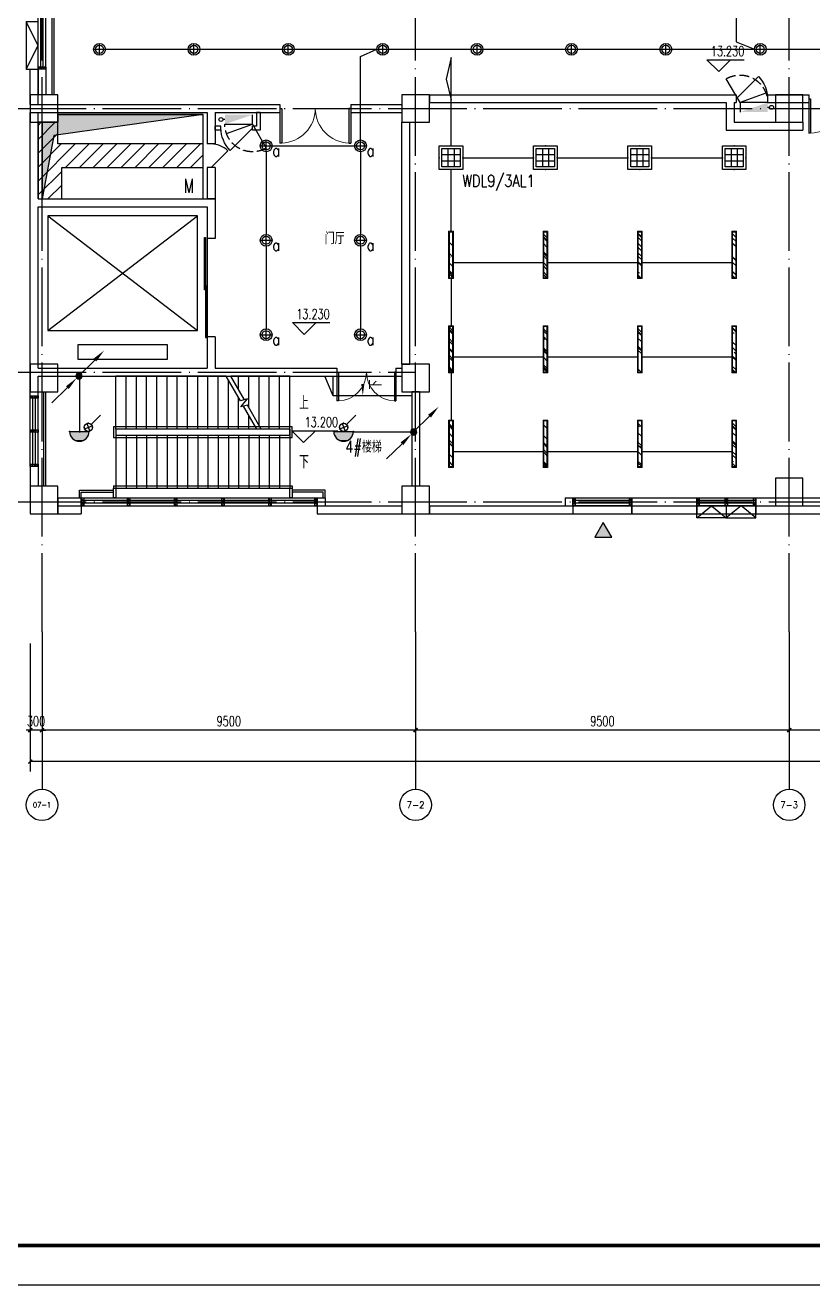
# Model space of a CAD drawing. Extents: x -621157 to 1764546, y -106808 to 741893.
# Drawn here: x 199572 to 219600, y 180101 to 212118 of the extents above; entities that cross this region are included whole.
import ezdxf
from ezdxf.enums import TextEntityAlignment as Align

# ---------------------------------------------------------------- set-up
doc = ezdxf.new("R2010")
doc.units = 0
doc.header["$LTSCALE"] = 1000
doc.header["$MEASUREMENT"] = 0
doc.linetypes.add('XREF-A-101-平面图_t3$0$DASH', pattern=[0.35, 0.25, -0.1])
doc.linetypes.add('XREF-A-101-平面图_t3$0$DOTE', pattern=[2.42, 2, -0.2, 0.02, -0.2])
for name, color, linetype in [('0-底图', 7, 'Continuous'), ('A-吊顶图及精装修区域', 7, 'Continuous'), ('AXIS_TEXT', 7, 'Continuous'), ('EQUIP-照明', 3, 'Continuous'), ('I-LIGHT', 3, 'Continuous'), ('SIG_TEXT', 2, 'Continuous'), ('T-EQUP-JT', 7, 'Continuous'), ('TEL_TEXT', 7, 'Continuous'), ('WIRE-照明', 4, 'Continuous'), ('XREF-A-101-平面图_t3$0$A-COLUMN', 8, 'Continuous'), ('XREF-A-101-平面图_t3$0$A-CURTWALL', 8, 'Continuous'), ('XREF-A-101-平面图_t3$0$A-DIM_ELEV', 8, 'Continuous'), ('XREF-A-101-平面图_t3$0$A-DOTE', 8, 'Continuous'), ('XREF-A-101-平面图_t3$0$A-GROUND', 8, 'Continuous'), ('XREF-A-101-平面图_t3$0$A-LEAD-AROW', 8, 'Continuous'), ('XREF-A-101-平面图_t3$0$A-PUB_HATCH', 8, 'Continuous'), ('XREF-A-101-平面图_t3$0$A-RAIL', 8, 'Continuous'), ('XREF-A-101-平面图_t3$0$A-ROOM-CH', 8, 'Continuous'), ('XREF-A-101-平面图_t3$0$A-SEE', 8, 'Continuous'), ('XREF-A-101-平面图_t3$0$A-STAIR', 8, 'Continuous'), ('XREF-A-101-平面图_t3$0$A-WALL', 8, 'Continuous'), ('XREF-A-101-平面图_t3$0$A-WALL-FILL', 8, 'Continuous'), ('XREF-A-101-平面图_t3$0$A-WINDOW', 8, 'Continuous'), ('XREF-A-101-平面图_t3$0$A-开启符号', 8, 'Continuous'), ('XREF-A-101-平面图_t3$0$AXIS', 8, 'Continuous'), ('XREF-A-101-平面图_t3$0$DIM_SYMB', 8, 'Continuous'), ('XREF-A-101-平面图_t3$0$HANDRAIL', 8, 'Continuous'), ('XREF-A-101-平面图_t3$0$I-WALL-GYPSUM', 8, 'Continuous'), ('XREF-A-101-平面图_t3$0$M-HOLE', 8, 'Continuous'), ('XREF-A-101-平面图_t3$0$P-EQUIPMENT', 8, 'Continuous'), ('XREF-A-101-平面图_t3$0$PUB_HATCH', 8, 'Continuous'), ('XREF-A-101-平面图_t3$0$PUB_TEXT', 8, 'Continuous'), ('XREF-A-101-平面图_t3$0$STAIR', 8, 'Continuous'), ('XREF-A-101-平面图_t3$0$水-尺寸', 8, 'Continuous')]:
    doc.layers.add(name, color=color, linetype=linetype)
doc.layers.add('灯具图例与顶面填充$0$I-C-light', color=3, linetype='Continuous', lineweight=13)
doc.styles.add('_TEL_DIM', font='SIMPLEX', dxfattribs={"width": 0.8, "height": 3.5, "bigfont": 'HZTXT'})
doc.styles.add('COMPLEX', font='COMPLEX')
doc.styles.add('DIM_FONT', font='ROMANS', dxfattribs={"width": 0.8, "bigfont": 'HZDXC'})
doc.styles.get("Standard").update_dxf_attribs({"font": 'romans.shx', "bigfont": 'HZDXC.SHX'})
doc.styles.add('XREF-A-101-平面图_t3$0$-HZDXCROMANS', font='ROMANS.shx', dxfattribs={"bigfont": 'HZDXC.shx'})
doc.styles.add('XREF-A-101-平面图_t3$0$_TCH_DIM', font='SIMPLEX', dxfattribs={"bigfont": 'GBCBIG'})
doc.styles.add('XREF-A-101-平面图_t3$0$A-AXIS-LABEL', font='COMPLEX', dxfattribs={"bigfont": 'GBCBIG'})
doc.styles.add('XREF-A-101-平面图_t3$0$A-DIM_T3', font='SIMPLEX', dxfattribs={"width": 0.705882, "bigfont": 'GBCBIG'})
doc.styles.add('XREF-A-101-平面图_t3$0$A-STANDARD', font='SIMPLEX', dxfattribs={"bigfont": 'GBCBIG'})
doc.styles.add('XREF-A-101-平面图_t3$0$hzdxcROMANS', font='ROMANS', dxfattribs={"width": 0.8, "bigfont": 'HZDXC'})
doc.styles.add('XZC', font='SIMPLEX.SHX', dxfattribs={"width": 0.7, "bigfont": 'hztxt.shx'})
doc.linetypes.add('LED_LINE', pattern='A,12.7,-5.08,["LED",XZC,S=2.54,R=0,X=-2.54,Y=-1.27],-6.35', length=24.13)
doc.dimstyles.get("Standard").update_dxf_attribs({"dimscale": 100, "dimtxt": 3.5, "dimasz": 1, "dimexe": 2.5, "dimexo": 3, "dimgap": 1.5, "dimtad": 1, "dimdec": 0, "dimzin": 0, "dimdsep": 46, "dimtxsty": 'Standard', "dimblk": 'ARCHTICK', "dimcen": 0.09, "dimadec": 0, "dimazin": 0, "dimtfac": 1, "dimtdec": 0, "dimtix": 1, "dimtmove": 2, "dimatfit": 3, "dimfxl": 0, "dimtolj": 1, "dimtzin": 0, "dimarcsym": 0})
doc.dimstyles.new('XREF-A-101-平面图_t3$0$A-DIM-100', dxfattribs={"dimscale": 100, "dimtxt": 2.55, "dimasz": 1, "dimexe": 2.5, "dimexo": 3, "dimgap": 1, "dimtad": 1, "dimdec": 0, "dimzin": 0, "dimdsep": 46, "dimtxsty": 'XREF-A-101-平面图_t3$0$A-DIM_T3', "dimblk": 'XREF-A-101-平面图_t3$0$_ArchTick', "dimcen": 0.09, "dimclrt": 7, "dimazin": 2, "dimtfac": 1, "dimtdec": 0, "dimtix": 1, "dimtmove": 2, "dimatfit": 3, "dimfxl": 0, "dimtolj": 1, "dimtzin": 0, "dimarcsym": 0})

# ---------------------------------------------------------------- blocks, each defined once
blk = doc.blocks.new('XREF-A-101-平面图_t3$0$G$C869EB286')
at = {"layer": 'XREF-A-101-平面图_t3$0$A-WINDOW'}
h = blk.add_hatch(dxfattribs=at)
h.set_pattern_fill('ANSI31', color=256, scale=25)
h.set_pattern_definition([(45, (-143.957, -89940), (-28.0633, 28.0633), [])])
h.paths.add_polyline_path([(0, 60), (200, 60), (200, 0), (0, 0)])
blk.add_lwpolyline([(0, 60), (200, 60), (200, 0), (0, 0)], close=True, dxfattribs=at)
blk = doc.blocks.new('XREF-A-101-平面图_t3$0$柱网3F')
at = {"layer": 'XREF-A-101-平面图_t3$0$A-COLUMN'}
for points in [[(-300, -30350), (400, -30350), (400, -29650), (-300, -29650)], [(9150, -30350), (9850, -30350), (9850, -29650), (9150, -29650)], [(18650, -30350), (19350, -30350), (19350, -29650), (18650, -29650)], [(-300, -36500), (-300, -37200), (400, -37200), (400, -36500)], [(9150, -36500), (9150, -37200), (9850, -37200), (9850, -36500)], [(-300, -39600), (-300, -40300), (400, -40300), (400, -39600)], [(9150, -39600), (9150, -40300), (9850, -40300), (9850, -39600)], [(18650, -39400), (18650, -40100), (19350, -40100), (19350, -39400)]]:
    blk.add_lwpolyline(points, close=True, dxfattribs=at)
blk = doc.blocks.new('XREF-A-101-平面图_t3$0$G$CAAB9FF39')
at = {"layer": 'XREF-A-101-平面图_t3$0$DIM_SYMB'}
for points in [[(6430, 1025, 0, 0, 0), (890, 1025, 0, 0, 0), (890, 2525, 0, 0, 0), (4700, 2525, 80, 0, 0), (5000, 2525, 0, 0, 0)], [(6430, 2525, 0, 0, 0), (5560, 2525, 80, 0, 0), (5260, 2525, 0, 0, 0)]]:
    blk.add_lwpolyline(points, format="xyseb", dxfattribs=at)
at = {"layer": 'XREF-A-101-平面图_t3$0$HANDRAIL'}
for p, q in [((1820, 410), (6360, 410)), ((1820, 410), (1820, 350)), ((1820, 350), (6360, 350)), ((6360, 410), (6360, 350))]:
    blk.add_line(p, q, dxfattribs=at)
for points in [[(1820, 350), (1880, 350), (1880, 100), (1820, 100)], [(6300, 350), (6360, 350), (6360, 100), (6300, 100)]]:
    blk.add_lwpolyline(points, close=True, dxfattribs=at)
at = {"layer": 'XREF-A-101-平面图_t3$0$STAIR'}
for p, q in [((4683, 3200), (1880, 3200)), ((1880, 1850), (1880, 3200)), ((2140, 1850), (2140, 3200)), ((2400, 1850), (2400, 3200)), ((2660, 1850), (2660, 3200)), ((2920, 1850), (2920, 3200)), ((3180, 1850), (3180, 3200)), ((3440, 1850), (3440, 3200)), ((3700, 1850), (3700, 3200)), ((3960, 1850), (3960, 3200)), ((4220, 1850), (4220, 3200)), ((4480, 1850), (4480, 3200)), ((5045, 2572), (4683, 3200)), ((4740, 1850), (4740, 3100)), ((6300, 3200), (4798, 3200)), ((5145, 2599), (4798, 3200)), ((5000, 2850), (5000, 3200)), ((5260, 2400), (5260, 3200)), ((5520, 1950), (5520, 3200)), ((5780, 1850), (5780, 3200)), ((6040, 1850), (6040, 3200)), ((6300, 1850), (6300, 3200)), ((5000, 1850), (5000, 2650)), ((5225, 2620), (5045, 2572)), ((5053, 2414), (5225, 2620)), ((5225, 2461), (5053, 2414)), ((5462, 1850), (5125, 2434)), ((5577, 1850), (5225, 2461)), ((5260, 1850), (5260, 2200)), ((6360, 1910), (1820, 1910)), ((1820, 1910), (1820, 1640)), ((1820, 1640), (6360, 1640)), ((5462, 1850), (1880, 1850)), ((6300, 1850), (1880, 1850)), ((1880, 1850), (1880, 1700)), ((1880, 1700), (6300, 1700)), ((1880, 1700), (1880, 350)), ((1880, 1700), (6300, 1700)), ((2140, 1700), (2140, 350)), ((2400, 1700), (2400, 350)), ((2660, 1700), (2660, 350)), ((2920, 1700), (2920, 350)), ((3180, 1700), (3180, 350)), ((3440, 1700), (3440, 350)), ((3700, 1700), (3700, 350)), ((3960, 1700), (3960, 350)), ((4220, 1700), (4220, 350)), ((4480, 1700), (4480, 350)), ((4740, 1700), (4740, 350)), ((5000, 1700), (5000, 350)), ((5260, 1700), (5260, 350)), ((5520, 1700), (5520, 350)), ((6300, 1850), (5577, 1850)), ((5780, 1700), (5780, 350)), ((6040, 1700), (6040, 350)), ((6300, 1850), (6300, 1700)), ((6300, 1700), (6300, 1850)), ((6300, 1700), (6300, 350)), ((6360, 1640), (6360, 1910)), ((1880, 350), (6300, 350))]:
    blk.add_line(p, q, dxfattribs=at)
at = {"layer": 'XREF-A-101-平面图_t3$0$PUB_TEXT', "style": 'XREF-A-101-平面图_t3$0$_TCH_DIM'}
for s, p in [('上', (6535, 2350)), ('下', (6535, 850))]:
    blk.add_text(s, height=338, dxfattribs=at).set_placement(p)
blk = doc.blocks.new('XREF-A-101-平面图_t3$0$ROOM')
at = {"layer": 'XREF-A-101-平面图_t3$0$A-ROOM-CH', "style": 'XREF-A-101-平面图_t3$0$-HZDXCROMANS', "width": 0.6}
for tag, p in [('中文房间名称', (0, -1000)), ('英文房间名称', (0, -1500))]:
    blk.add_attdef(tag, text='', height=300, dxfattribs=at).set_placement(p, align=Align.CENTER)
blk = doc.blocks.new('_ArchTick')
at = {"color": 0, "linetype": 'ByBlock', "const_width": 0.4}
blk.add_lwpolyline([(-0.5, -0.5), (0.5, 0.5)], dxfattribs=at)
blk = doc.blocks.new('*D25423')
at = {"layer": 'Defpoints', "color": 0}
blk.add_point((0, 0), dxfattribs=at)
blk.add_point((0, 0), dxfattribs=at)
blk.add_point((0, 0), dxfattribs=at)
blk.add_point((0, 0), dxfattribs=at)
at = {"layer": 'XREF-A-101-平面图_t3$0$水-尺寸', "color": 0, "linetype": 'ByBlock', "lineweight": -2}
blk.add_line((0, 300), (0, 250), dxfattribs=at)
blk.add_line((0, 300), (0, 250), dxfattribs=at)
blk.add_arc((0, 0), 0, 180, 180, dxfattribs=at)
at = {"layer": 'XREF-A-101-平面图_t3$0$水-尺寸', "color": 0, "linetype": 'ByBlock', "lineweight": -2, "xscale": 100, "yscale": 100, "zscale": 100}
for rotation in [90, 90.00000000000001]:
    blk.add_blockref('_ArchTick', (0, 0), dxfattribs=dict(at, rotation=rotation))
at = {"layer": 'XREF-A-101-平面图_t3$0$水-尺寸', "color": 0, "insert": (0, 0), "char_height": 350, "attachment_point": 5}
blk.add_mtext('\\A1;0%%d', dxfattribs=at)
blk = doc.blocks.new('XREF-A-101-平面图_t3$0$_ArchTick')
at = {"color": 0, "linetype": 'ByBlock', "const_width": 0.4}
blk.add_lwpolyline([(-0.5, -0.5), (0.5, 0.5)], dxfattribs=at)
blk = doc.blocks.new('*D25490')
at = {"layer": 'Defpoints', "color": 0}
for p in [(19000, -3300), (28500, -3300), (19000, -5800)]:
    blk.add_point(p, dxfattribs=at)
at = {"layer": 'XREF-A-101-平面图_t3$0$AXIS', "color": 0, "lineweight": -2}
for p, q in [((19000, -3600), (19000, -6050)), ((28500, -3600), (28500, -6050)), ((28500, -5800), (19000, -5800))]:
    blk.add_line(p, q, dxfattribs=at)
at = {"layer": 'XREF-A-101-平面图_t3$0$AXIS', "color": 0, "linetype": 'ByBlock', "lineweight": -2, "xscale": 100, "yscale": 100, "zscale": 100, "rotation": 180}
blk.add_blockref('XREF-A-101-平面图_t3$0$_ArchTick', (19000, -5800), dxfattribs=at)
at = {"layer": 'XREF-A-101-平面图_t3$0$AXIS', "color": 0, "linetype": 'ByBlock', "lineweight": -2, "xscale": 100, "yscale": 100, "zscale": 100}
blk.add_blockref('XREF-A-101-平面图_t3$0$_ArchTick', (28500, -5800), dxfattribs=at)
at = {"layer": 'XREF-A-101-平面图_t3$0$AXIS', "color": 7, "insert": (23750, -5573), "char_height": 255, "attachment_point": 5, "style": 'XREF-A-101-平面图_t3$0$A-DIM_T3'}
blk.add_mtext('\\A1;9500', dxfattribs=at)
blk = doc.blocks.new('*D25491')
at = {"layer": 'Defpoints', "color": 0}
for p in [(9500, -3300), (19000, -3300), (9500, -5800)]:
    blk.add_point(p, dxfattribs=at)
at = {"layer": 'XREF-A-101-平面图_t3$0$AXIS', "color": 0, "lineweight": -2}
for p, q in [((9500, -3600), (9500, -6050)), ((19000, -3600), (19000, -6050)), ((19000, -5800), (9500, -5800))]:
    blk.add_line(p, q, dxfattribs=at)
at = {"layer": 'XREF-A-101-平面图_t3$0$AXIS', "color": 0, "linetype": 'ByBlock', "lineweight": -2, "xscale": 100, "yscale": 100, "zscale": 100, "rotation": 180}
blk.add_blockref('XREF-A-101-平面图_t3$0$_ArchTick', (9500, -5800), dxfattribs=at)
at = {"layer": 'XREF-A-101-平面图_t3$0$AXIS', "color": 0, "linetype": 'ByBlock', "lineweight": -2, "xscale": 100, "yscale": 100, "zscale": 100}
blk.add_blockref('XREF-A-101-平面图_t3$0$_ArchTick', (19000, -5800), dxfattribs=at)
at = {"layer": 'XREF-A-101-平面图_t3$0$AXIS', "color": 7, "insert": (14250, -5573), "char_height": 255, "attachment_point": 5, "style": 'XREF-A-101-平面图_t3$0$A-DIM_T3'}
blk.add_mtext('\\A1;9500', dxfattribs=at)
blk = doc.blocks.new('*D25492')
at = {"layer": 'Defpoints', "color": 0}
for p in [(0, -3300), (9500, -3300), (0, -5800)]:
    blk.add_point(p, dxfattribs=at)
at = {"layer": 'XREF-A-101-平面图_t3$0$AXIS', "color": 0, "lineweight": -2}
for p, q in [((0, -3600), (0, -6050)), ((9500, -3600), (9500, -6050)), ((9500, -5800), (0, -5800))]:
    blk.add_line(p, q, dxfattribs=at)
at = {"layer": 'XREF-A-101-平面图_t3$0$AXIS', "color": 0, "linetype": 'ByBlock', "lineweight": -2, "xscale": 100, "yscale": 100, "zscale": 100, "rotation": 180}
blk.add_blockref('XREF-A-101-平面图_t3$0$_ArchTick', (0, -5800), dxfattribs=at)
at = {"layer": 'XREF-A-101-平面图_t3$0$AXIS', "color": 0, "linetype": 'ByBlock', "lineweight": -2, "xscale": 100, "yscale": 100, "zscale": 100}
blk.add_blockref('XREF-A-101-平面图_t3$0$_ArchTick', (9500, -5800), dxfattribs=at)
at = {"layer": 'XREF-A-101-平面图_t3$0$AXIS', "color": 7, "insert": (4750, -5573), "char_height": 255, "attachment_point": 5, "style": 'XREF-A-101-平面图_t3$0$A-DIM_T3'}
blk.add_mtext('\\A1;9500', dxfattribs=at)
blk = doc.blocks.new('*D25493')
at = {"layer": 'Defpoints', "color": 0}
for p in [(-300, -3300), (0, -3300), (-300, -5800)]:
    blk.add_point(p, dxfattribs=at)
at = {"layer": 'XREF-A-101-平面图_t3$0$AXIS', "color": 0, "lineweight": -2}
for p, q in [((-300, -3600), (-300, -6050)), ((0, -3600), (0, -6050)), ((-300, -5800), (-400, -5800)), ((0, -5800), (-300, -5800)), ((0, -5800), (100, -5800))]:
    blk.add_line(p, q, dxfattribs=at)
at = {"layer": 'XREF-A-101-平面图_t3$0$AXIS', "color": 0, "linetype": 'ByBlock', "lineweight": -2, "xscale": 100, "yscale": 100, "zscale": 100}
blk.add_blockref('XREF-A-101-平面图_t3$0$_ArchTick', (-300, -5800), dxfattribs=at)
at = {"layer": 'XREF-A-101-平面图_t3$0$AXIS', "color": 0, "linetype": 'ByBlock', "lineweight": -2, "xscale": 100, "yscale": 100, "zscale": 100, "rotation": 180}
blk.add_blockref('XREF-A-101-平面图_t3$0$_ArchTick', (0, -5800), dxfattribs=at)
at = {"layer": 'XREF-A-101-平面图_t3$0$AXIS', "color": 7, "insert": (-150, -5573), "char_height": 255, "attachment_point": 5, "style": 'XREF-A-101-平面图_t3$0$A-DIM_T3'}
blk.add_mtext('\\A1;300', dxfattribs=at)
blk = doc.blocks.new('_AXISO')
blk.add_circle((0, 0), 0.5)
at = {"layer": 'AXIS_TEXT', "style": 'COMPLEX'}
blk.add_attdef('A', text='', height=0.56, dxfattribs=at).set_placement((-0.25, -0.28), (0.25, -0.28), align=Align.FIT)
blk = doc.blocks.new('*D25504')
at = {"layer": 'Defpoints', "color": 0}
for p in [(-300, -3300), (66800, -3300), (-300, -6600)]:
    blk.add_point(p, dxfattribs=at)
at = {"layer": 'XREF-A-101-平面图_t3$0$AXIS', "color": 0, "lineweight": -2}
for p, q in [((-300, -3600), (-300, -6850)), ((66800, -3600), (66800, -6850)), ((66800, -6600), (-300, -6600))]:
    blk.add_line(p, q, dxfattribs=at)
at = {"layer": 'XREF-A-101-平面图_t3$0$AXIS', "color": 0, "linetype": 'ByBlock', "lineweight": -2, "xscale": 100, "yscale": 100, "zscale": 100, "rotation": 180}
blk.add_blockref('XREF-A-101-平面图_t3$0$_ArchTick', (-300, -6600), dxfattribs=at)
at = {"layer": 'XREF-A-101-平面图_t3$0$AXIS', "color": 0, "linetype": 'ByBlock', "lineweight": -2, "xscale": 100, "yscale": 100, "zscale": 100}
blk.add_blockref('XREF-A-101-平面图_t3$0$_ArchTick', (66800, -6600), dxfattribs=at)
at = {"layer": 'XREF-A-101-平面图_t3$0$AXIS', "color": 7, "insert": (33250, -6373), "char_height": 255, "attachment_point": 5, "style": 'XREF-A-101-平面图_t3$0$A-DIM_T3'}
blk.add_mtext('\\A1;67100', dxfattribs=at)
blk = doc.blocks.new('XREF-A-101-平面图_t3$0$bz1')
at = {"layer": 'XREF-A-101-平面图_t3$0$PUB_HATCH'}
h = blk.add_hatch(color=1, dxfattribs=at)
h.dxf.hatch_style = 1
h.paths.add_polyline_path([(4866032, -641203), (4865818, -641573), (4866245, -641573)])
at = {"layer": 'XREF-A-101-平面图_t3$0$PUB_TEXT', "color": 1}
blk.add_lwpolyline([(4866032, -641203), (4865818, -641573), (4866245, -641573)], close=True, dxfattribs=at)
blk = doc.blocks.new('XREF-A-101-平面图_t3$0$G$C34B60025')
blk.add_blockref('XREF-A-101-平面图_t3$0$bz1', (-4851859, 700778))
blk = doc.blocks.new('XREF-A-101-平面图_t3$0$DOOR2DLIB$SYSLIB$00000108')
at = {"color": 0}
for p, q in [((-0.5, 0), (-0.5, 0.4875)), ((-0.475, 0.4875), (-0.5, 0.4875)), ((-0.475, 0), (-0.475, 0.4875)), ((0.475, 0), (0.475, 0.4875)), ((0.475, 0.4875), (0.5, 0.4875)), ((0.5, 0), (0.5, 0.4875)), ((-0.5, 0), (-0.475, 0)), ((0.5, 0), (0.475, 0))]:
    blk.add_line(p, q, dxfattribs=at)
at = {"color": 0, "lineweight": 13}
for centre, start, end in [((-0.4875, 0), 0, 88.53072), ((0.4875, 0), 91.46928, 180)]:
    blk.add_arc(centre, 0.4875, start, end, dxfattribs=at)
blk = doc.blocks.new('XREF-A-101-平面图_t3$0$WINDOW2DLIB$SYSLIB$00000001')
at = {"color": 0}
for points in [[(-0.5, 0.5), (-0.5, -0.5)], [(-0.5, 0.5), (0.5, 0.5)], [(0.5, -0.5), (0.5, 0.5)], [(0.5, 0.1667), (-0.5, 0.1667)], [(0.5, -0.1667), (-0.5, -0.1667)], [(-0.5, -0.5), (0.5, -0.5)]]:
    blk.add_lwpolyline(points, dxfattribs=at)
blk = doc.blocks.new('*U25216')
at = {"color": 0}
blk.add_line((-1250, 100), (1250, 100), dxfattribs=at)
for points in [[(59, 170), (-1270, 170), (-1270, 140), (59, 140)], [(1270, 110), (-32, 110), (-32, 140), (1270, 140)]]:
    blk.add_lwpolyline(points, close=True, dxfattribs=at)
blk = doc.blocks.new('*U25215')
at = {"color": 0, "xscale": 0.0004, "yscale": 0.0004, "zscale": 0.0004}
blk.add_blockref('*U25216', (0, 0), dxfattribs=at)
blk = doc.blocks.new('XREF-A-101-平面图_t3$0$DOOR2DLIB$SYSLIB$00000101')
at = {"color": 0}
blk.add_line((0.5, 0), (-0.207, 0.707), dxfattribs=at)
blk.add_arc((0.5, 0), 1, 135, 180, dxfattribs=at)
blk = doc.blocks.new('筒灯')
at = {"color": 8}
for p, q in [((150, 0), (-150, 0)), ((0, 150), (0, -150))]:
    blk.add_line(p, q, dxfattribs=at)
blk.add_circle((0, 0), 150)
blk.add_circle((0, 0), 102, dxfattribs=at)
blk = doc.blocks.new('A0-Verital')
blk.add_lwpolyline([(118900, 84100), (0, 84100), (0, 0), (118900, 0)], close=True)
at = {"const_width": 100}
blk.add_lwpolyline([(2500, 83100), (117900, 83100), (117900, 1000), (2500, 1000)], close=True, dxfattribs=at)
blk = doc.blocks.new('$equip$00001168')
blk.add_line((-0.5, 0), (0.5, 0))
blk.add_arc((0, 0), 0.5, 180, 0)
for p in [(-0.5, 0), (0, 0), (0.5, 0), (0, -0.5)]:
    blk.add_point(p)
for points in [[(0.433, -0.25), (-0.433, -0.25), (0.5, 0), (-0.5, 0)], [(0.25, -0.433), (-0.25, -0.433), (0.433, -0.25), (-0.433, -0.25)], [(0, -0.5), (0, -0.5), (0.25, -0.433), (-0.25, -0.433)]]:
    blk.add_solid(points)
at = {"flags": 9}
blk.add_attdef('A', (0, 0), '', height=0.00002, dxfattribs=at)
blk = doc.blocks.new('$equip$00001216')
for p, q in [((0.147, 0.356), (0.625, 0.833)), ((-0.194, 0.132), (0.194, 0.285)), ((-0.076, 0.402), (0.076, 0.014))]:
    blk.add_line(p, q)
blk.add_circle((0, 0.208), 0.208)
for p in [(-0.208, 0.208), (0, 0.417), (0, 0), (0.208, 0.208)]:
    blk.add_point(p)
at = {"flags": 9}
blk.add_attdef('A', (0, 0), '', height=0.00002, dxfattribs=at)
blk = doc.blocks.new('*X14702')
at = {"color": 0, "linetype": 'Continuous'}
for p, q in [((192.59, 446.72), (193.93, 448.06)), ((192.65, 447.21), (193.44, 448)), ((192.67, 446.38), (194.27, 447.98)), ((192.81, 446.1), (194.55, 447.84)), ((193.01, 445.87), (194.78, 447.64)), ((193.27, 445.7), (194.95, 447.39)), ((193.58, 445.59), (195.06, 447.07)), ((193.98, 445.57), (195.08, 446.67))]:
    blk.add_line(p, q, dxfattribs=at)
blk = doc.blocks.new('HC001445')
at = {"color": 4, "linetype": 'Continuous'}
for p, q in [((0.13, 0.06), (3.24, 3.23)), ((-5.47, -5.53), (-2.36, -2.36))]:
    blk.add_line(p, q, dxfattribs=at)
for points in [[(3.24, 3.23, 0.8, 0, 0), (5.19, 5.12, 0, 0, 0)], [(-2.36, -2.36, 0.8, 0, 0), (-0.41, -0.47, 0, 0, 0)]]:
    blk.add_lwpolyline(points, format="xyseb", dxfattribs=at)
blk.add_circle((0, 0), 0.625, dxfattribs=at)
at = {"color": 4, "linetype": 'Continuous', "xscale": 0.5, "yscale": 0.5, "zscale": 0.5}
blk.add_blockref('*X14702', (-96.92, -223.41), dxfattribs=at)
blk = doc.blocks.new('灯具图例与顶面填充$0$顶面图例$0$16-吊线灯-011')
at = {"color": 8}
blk.add_wipeout([(0, 35), (0, -25), (600, -25), (600, 35)], dxfattribs=at)
at = {"linetype": 'ByBlock'}
h = blk.add_hatch(dxfattribs=at)
h.set_pattern_fill('AR-RROOF', color=250, scale=5, angle=45)
h.set_pattern_definition([(45, (-809054.52, -461832.93), (107.763073, 287.368196), [1905, -254, 635, -127]), (45, (-808979.98, -461668.59), (-209.239968, 29.634845), [381, -41.91, 762, -95.25]), (45, (-809085.95, -461711.69), (406.805602, 527.141034), [1016, -177.8, 508, -127])])
h.paths.add_polyline_path([(10, 25), (590, 25), (590, -15), (10, -15)])
at = {"color": 0, "linetype": 'ByBlock'}
for points in [[(0, 35), (600, 35), (600, -25), (0, -25)], [(10, 25), (590, 25), (590, -15), (10, -15)]]:
    blk.add_lwpolyline(points, close=True, dxfattribs=at)
blk = doc.blocks.new('$equip$00001153')
for p, q in [((-0.5, 0.5), (0.5, 0.5)), ((-0.5, -0.5), (-0.5, 0.5)), ((-0.385, 0.385), (0.385, 0.385)), ((-0.385, -0.385), (-0.385, 0.385)), ((-0.385, 0.128), (0.385, 0.128)), ((-0.129, 0.385), (-0.129, -0.385)), ((0.128, 0.385), (0.128, -0.385)), ((0.385, 0.385), (0.385, -0.385)), ((0.5, 0.5), (0.5, -0.5)), ((0.5, -0.5), (-0.5, -0.5)), ((-0.385, -0.129), (0.385, -0.129)), ((0.385, -0.385), (-0.385, -0.385))]:
    blk.add_line(p, q)
for p in [(-0.5, 0), (0, 0.5), (0.5, 0), (0, -0.5)]:
    blk.add_point(p)
at = {"layer": 'TEL_TEXT', "style": '_TEL_DIM', "flags": 1}
blk.add_attdef('A', text='', height=0.00002, dxfattribs=at).set_placement((0, 0), align=Align.MIDDLE_CENTER)
blk = doc.blocks.new('G$C3E644883')
at = {"layer": 'EQUIP-照明', "xscale": 600.000000002794, "yscale": 600.0000000027358, "zscale": 600.0000000027285}
for p in [(-56100, -31250), (-53700, -31250), (-51300, -31250), (-48900, -31250)]:
    blk.add_blockref('$equip$00001153', p, dxfattribs=at)
at = {"layer": '灯具图例与顶面填充$0$I-C-light', "xscale": 2, "yscale": 2, "zscale": 2, "rotation": 90}
for p in [(-56090, -34322), (-53690, -34322), (-51290, -34322), (-48890, -34322), (-56090, -36722), (-53690, -36722), (-51290, -36722), (-48890, -36722), (-56090, -39122), (-53690, -39122), (-51290, -39122), (-48890, -39122)]:
    blk.add_blockref('灯具图例与顶面填充$0$顶面图例$0$16-吊线灯-011', p, dxfattribs=at)
blk = doc.blocks.new('XREF-A-101-平面图_t3$0$单出口消火栓新')
for p, q in [((-240, 700), (-846.2, 1050)), ((-479.4, 42.2), (-240, 700)), ((-240, 0), (-240, 700)), ((-240, 700), (0, 700))]:
    blk.add_line(p, q)
at = {"color": 0, "linetype": 'XREF-A-101-平面图_t3$0$DASH'}
blk.add_arc((-240, 700), 700, 150, 270, dxfattribs=at)
blk.add_solid([(-240, 0), (0, 0), (0, 700)])
at = {"layer": 'XREF-A-101-平面图_t3$0$水-尺寸', "linetype": 'ByBlock'}
dim = blk.add_angular_dim_3p(base=(0, 0), center=(0, 0), p1=(0, 0), p2=(0, 0), dimstyle='Standard', dxfattribs=at)
dim.commit()
dim.dimension.update_dxf_attribs({"geometry": '*D25423', "text_midpoint": (0, 0)})
blk = doc.blocks.new('*U25256')
at = {"layer": 'XREF-A-101-平面图_t3$0$P-EQUIPMENT', "color": 10}
blk.add_line((0, 120), (50, 120), dxfattribs=at)
at = {"layer": 'XREF-A-101-平面图_t3$0$P-EQUIPMENT'}
blk.add_circle((100, 120), 50, dxfattribs=at)
at = {"layer": 'XREF-A-101-平面图_t3$0$P-EQUIPMENT', "xscale": -1, "rotation": 90}
blk.add_blockref('XREF-A-101-平面图_t3$0$单出口消火栓新', (0, 0), dxfattribs=at)
blk = doc.blocks.new('XREF-A-101-平面图_t3$0$G$C156FCA62')
at = {"layer": 'XREF-A-101-平面图_t3$0$P-EQUIPMENT'}
blk.add_blockref('*U25256', (18450, 209910), dxfattribs=at)
at = {"layer": 'XREF-A-101-平面图_t3$0$P-EQUIPMENT', "rotation": 180}
blk.add_blockref('*U25256', (4650, 209840), dxfattribs=at)
blk = doc.blocks.new('XREF-A-101-平面图_t3$0$轴网(3)')
at = {"layer": 'XREF-A-101-平面图_t3$0$A-DOTE', "linetype": 'XREF-A-101-平面图_t3$0$DOTE'}
for p, q in [((0, -3300), (0, 43300)), ((9500, -3300), (9500, 43300)), ((19000, -3300), (19000, 43300)), ((-3300, 10000), (69800, 10000)), ((-3300, 3300), (9500, 3300)), ((-3300, 0), (69800, 0))]:
    blk.add_line(p, q, dxfattribs=at)
at = {"layer": 'XREF-A-101-平面图_t3$0$AXIS'}
for p, q in [((0, -3300), (0, -7300)), ((9500, -3300), (9500, -7300)), ((19000, -3300), (19000, -7300))]:
    blk.add_line(p, q, dxfattribs=at)
ref = blk.add_blockref('_AXISO', (0, -7700), dxfattribs=dict(at, xscale=800, yscale=800, zscale=800))
ref.add_attrib('A', '07-1', dxfattribs={"color": 7, "height": 136.14, "style": 'XREF-A-101-平面图_t3$0$A-AXIS-LABEL', "width": 0.946667}).set_placement((-230.1, -7768.1), (230.1, -7768.1), align=Align.FIT)
ref = blk.add_blockref('_AXISO', (9500, -7700), dxfattribs=dict(at, xscale=800, yscale=800, zscale=800))
ref.add_attrib('A', '7-2', dxfattribs={"color": 7, "height": 168.54, "style": 'XREF-A-101-平面图_t3$0$A-AXIS-LABEL', "width": 0.933333}).set_placement((9275.3, -7784.3), (9724.7, -7784.3), align=Align.FIT)
ref = blk.add_blockref('_AXISO', (19000, -7700), dxfattribs=dict(at, xscale=800, yscale=800, zscale=800))
ref.add_attrib('A', '7-3', dxfattribs={"color": 7, "height": 168.54, "style": 'XREF-A-101-平面图_t3$0$A-AXIS-LABEL', "width": 0.933333}).set_placement((18775.3, -7784.3), (19224.7, -7784.3), align=Align.FIT)
for p1, p2, distance, picture, middle in [((0, -3300), (-300, -3300), 2500, '*D25493', (-150, -5572.5)), ((66800, -3300), (-300, -3300), 3300, '*D25504', (33250, -6372.5)), ((9500, -3300), (0, -3300), 2500, '*D25492', (4750, -5572.5)), ((19000, -3300), (9500, -3300), 2500, '*D25491', (14250, -5572.5)), ((28500, -3300), (19000, -3300), 2500, '*D25490', (23750, -5572.5))]:
    dim = blk.add_aligned_dim(p1=p1, p2=p2, distance=distance, dimstyle='XREF-A-101-平面图_t3$0$A-DIM-100', dxfattribs=at)
    dim.commit()
    dim.dimension.update_dxf_attribs({"geometry": picture, "text_midpoint": middle})
blk = doc.blocks.new('*U25374')
at = {"layer": 'XREF-A-101-平面图_t3$0$P-EQUIPMENT', "color": 10}
blk.add_line((0, 120), (50, 120), dxfattribs=at)
at = {"layer": 'XREF-A-101-平面图_t3$0$P-EQUIPMENT'}
blk.add_circle((100, 120), 50, dxfattribs=at)
at = {"layer": 'XREF-A-101-平面图_t3$0$P-EQUIPMENT', "xscale": -1, "rotation": 90}
blk.add_blockref('XREF-A-101-平面图_t3$0$单出口消火栓新', (0, 0), dxfattribs=at)
blk = doc.blocks.new('XREF-A-101-平面图_t3$0$G$C646F86AA')
at = {"layer": 'XREF-A-101-平面图_t3$0$P-EQUIPMENT'}
blk.add_blockref('*U25374', (18450, 209910), dxfattribs=at)
at = {"layer": 'XREF-A-101-平面图_t3$0$P-EQUIPMENT', "rotation": 180}
blk.add_blockref('*U25374', (4650, 209840), dxfattribs=at)
blk = doc.blocks.new('XREF-A-101-平面图_t3')
at = {"layer": 'XREF-A-101-平面图_t3$0$A-PUB_HATCH'}
h = blk.add_hatch(color=256, dxfattribs=at)
h.dxf.hatch_style = 1
h.paths.add_polyline_path([(204100, 209850), (200303, 209314), (200000, 207700), (200000, 209650), (200400, 209650), (200400, 209850)])
at = {"layer": 'XREF-A-101-平面图_t3$0$A-SEE', "transparency": 33554559}
h = blk.add_hatch(dxfattribs=at)
h.set_pattern_fill('普通砖', color=256, scale=100)
h.set_pattern_definition([(45, (0, 100179.5), (-176.77677, 176.77677), [])])
h.paths.add_polyline_path([(199900, 209650), (199900, 207700), (200500, 207700), (200500, 208500), (204100, 208500), (204100, 209100), (200400, 209100), (200400, 209650)])
at = {"layer": 'XREF-A-101-平面图_t3$0$A-CURTWALL'}
for p, q in [((199900, 211000), (199900, 213400)), ((199967, 211000), (199967, 213400)), ((200033, 211000), (200033, 213400)), ((200100, 211000), (200100, 213400)), ((199700, 200900), (199700, 202700)), ((199767, 200900), (199767, 202700)), ((199833, 200900), (199833, 202700)), ((199900, 200900), (199900, 202700))]:
    blk.add_line(p, q, dxfattribs=at)
at = {"layer": 'XREF-A-101-平面图_t3$0$A-DIM_ELEV'}
for p, q in [((217209, 210939), (216909, 211239)), ((216909, 211239), (217855, 211239)), ((217209, 210939), (217509, 211239)), ((206669, 204258), (206369, 204558)), ((206369, 204558), (207315, 204558)), ((206669, 204258), (206969, 204558)), ((206652, 201511), (206352, 201811)), ((206352, 201811), (207526, 201811)), ((206652, 201511), (206952, 201811))]:
    blk.add_line(p, q, dxfattribs=at)
at = {"layer": 'XREF-A-101-平面图_t3$0$A-GROUND'}
for points in [[(207400, 202700), (207194, 203200)], [(209400, 202700), (207400, 202700), (207400, 203200)]]:
    blk.add_lwpolyline(points, dxfattribs=at)
at = {"layer": 'XREF-A-101-平面图_t3$0$A-LEAD-AROW'}
blk.add_lwpolyline([(208157, 203200, 0, 0, 0), (208157, 202700, 0, 80, 0), (208157, 203000, 0, 0, 0)], format="xyseb", dxfattribs=at)
at = {"layer": 'XREF-A-101-平面图_t3$0$A-RAIL'}
for points in [[(200100, 213450), (200300, 213450), (200300, 210350)], [(200100, 213400), (200250, 213400), (200250, 210350)], [(200050, 200400), (200050, 202800)], [(200100, 200400), (200100, 202800)], [(200950, 200100), (200950, 200300), (201820, 200300)], [(201000, 200100), (201000, 200250), (201820, 200250)], [(207200, 200100), (207200, 200300), (206360, 200300)], [(207150, 200100), (207150, 200250), (206360, 200250)]]:
    blk.add_lwpolyline(points, dxfattribs=at)
at = {"layer": 'XREF-A-101-平面图_t3$0$A-SEE', "transparency": 33554559}
blk.add_lwpolyline([(199900, 209650), (199900, 207700), (200500, 207700), (200500, 208500), (204100, 208500), (204100, 209100), (200400, 209100), (200400, 209650), (199900, 209650)], dxfattribs=at)
at = {"layer": 'XREF-A-101-平面图_t3$0$A-SEE'}
for points in [[(213500, 199700), (215000, 199700), (215000, 199900), (213500, 199900)], [(216650, 199700), (218150, 199700), (218150, 199900), (216650, 199900)]]:
    blk.add_lwpolyline(points, close=True, dxfattribs=at)
at = {"layer": 'XREF-A-101-平面图_t3$0$A-STAIR'}
for p, q in [((200150, 207275), (203950, 204355)), ((200150, 204355), (203950, 207275))]:
    blk.add_line(p, q, dxfattribs=at)
for points in [[(200150, 207275), (200150, 204355), (203950, 204355), (203950, 207275)], [(200910, 203990), (200910, 203625), (203190, 203625), (203190, 203990)]]:
    blk.add_lwpolyline(points, close=True, dxfattribs=at)
at = {"layer": 'XREF-A-101-平面图_t3$0$A-WALL'}
for p, q in [((209850, 210350), (217500, 210350)), ((209850, 210350), (209850, 210150)), ((217500, 210350), (217650, 210350)), ((218450, 210350), (219500, 210350)), ((199700, 210100), (204300, 210100)), ((199700, 210100), (199700, 209900)), ((204300, 210100), (206050, 210100)), ((207850, 210100), (209150, 210100)), ((209150, 210100), (209150, 209900)), ((209850, 210150), (217400, 210150)), ((217400, 210150), (217400, 209450)), ((217600, 210150), (217600, 209650)), ((217600, 210150), (217650, 210150)), ((218450, 210150), (219500, 210150)), ((199700, 209900), (204200, 209900)), ((204200, 209900), (204200, 209100)), ((204400, 209900), (206050, 209900)), ((204400, 209900), (204400, 209100)), ((207850, 209900), (209150, 209900)), ((209150, 203500), (209150, 209650)), ((209150, 209650), (209350, 209650)), ((209350, 203500), (209350, 209650)), ((217400, 209450), (219350, 209450)), ((217600, 209650), (219350, 209650)), ((219350, 209650), (219350, 209450)), ((204200, 208500), (204200, 207700)), ((204400, 208500), (204400, 207700)), ((204400, 207700), (204200, 207700)), ((209150, 203500), (209350, 203500))]:
    blk.add_line(p, q, dxfattribs=at)
for points in [[(217650, 210350), (217650, 210150)], [(218450, 210350), (218450, 210150)], [(219500, 210350), (219500, 210150)], [(206050, 210100), (206050, 209900)], [(207850, 210100), (207850, 209900)], [(204400, 209100), (204200, 209100)], [(204400, 208500), (204200, 208500)]]:
    blk.add_lwpolyline(points, dxfattribs=at)
at = {"layer": 'XREF-A-101-平面图_t3$0$A-WALL-FILL', "color": 171}
for p, q in [((199700, 210100), (199700, 211000)), ((199700, 211000), (199900, 211000)), ((199900, 211000), (199900, 210350)), ((200100, 211000), (199900, 211000)), ((199900, 210100), (199900, 211000)), ((200100, 211000), (200100, 210350)), ((200100, 210350), (199900, 210350)), ((199700, 207600), (199700, 209900)), ((199900, 207700), (199900, 209900)), ((199700, 203300), (199700, 207600)), ((199900, 207700), (204400, 207700)), ((199900, 207500), (204200, 207500)), ((199900, 203400), (199900, 207500)), ((204200, 207500), (204200, 206700)), ((204400, 207700), (204400, 206700)), ((204200, 204200), (204200, 203400)), ((204400, 204200), (204400, 203400)), ((199900, 203400), (204200, 203400)), ((204400, 203400), (207500, 203400)), ((209000, 203400), (209150, 203400)), ((209150, 203400), (209150, 203200)), ((199700, 202700), (199700, 203300)), ((199900, 202700), (199900, 203200)), ((199900, 203200), (204300, 203200)), ((204300, 203200), (207500, 203200)), ((209000, 203200), (209150, 203200)), ((199700, 202700), (199900, 202700)), ((209400, 202800), (209400, 200400)), ((209600, 202800), (209400, 202800)), ((209600, 202800), (209600, 200400)), ((199700, 200900), (199700, 200400)), ((199900, 200900), (199700, 200900)), ((199900, 200900), (199900, 200400)), ((199900, 200400), (199700, 200400)), ((209600, 200400), (209400, 200400)), ((200400, 200100), (201000, 200100)), ((200400, 200100), (200400, 199900)), ((200400, 199900), (201000, 199900)), ((200400, 199900), (201000, 199900)), ((200400, 199900), (200400, 199700)), ((201000, 199900), (201000, 199700)), ((207000, 200100), (207200, 200100)), ((207000, 199900), (207200, 199900)), ((207000, 199900), (209150, 199900)), ((207000, 199900), (207000, 199700)), ((207200, 200100), (207200, 199900)), ((209150, 199900), (209150, 199700)), ((209850, 199900), (213500, 199900)), ((209850, 199900), (209850, 199700)), ((213300, 200100), (213500, 200100)), ((213300, 200100), (213300, 199900)), ((213300, 199900), (213500, 199900)), ((215000, 200100), (216650, 200100)), ((215000, 199900), (216650, 199900)), ((215000, 199900), (216650, 199900)), ((218150, 200100), (219850, 200100)), ((218150, 199900), (219850, 199900)), ((218150, 199900), (219850, 199900)), ((200400, 199700), (201000, 199700)), ((207000, 199700), (209150, 199700)), ((209850, 199700), (213500, 199700)), ((215000, 199700), (216650, 199700)), ((218150, 199700), (219850, 199700))]:
    blk.add_line(p, q, dxfattribs=at)
for points in [[(204400, 206700), (204200, 206700)], [(204400, 204200), (204200, 204200)], [(207500, 203400), (207500, 203200)], [(209000, 203400), (209000, 203200)], [(201000, 200100), (201000, 199900)], [(207000, 200100), (207000, 199900)], [(213500, 200100), (213500, 199900)], [(213500, 199900), (213500, 199700)], [(215000, 200100), (215000, 199900)], [(215000, 199900), (215000, 199700)], [(216650, 200100), (216650, 199900)], [(216650, 199900), (216650, 199700)], [(218150, 200100), (218150, 199900)], [(218150, 199900), (218150, 199700)]]:
    blk.add_lwpolyline(points, dxfattribs=at)
at = {"layer": 'XREF-A-101-平面图_t3$0$A-WINDOW'}
for p, q in [((207500, 203200), (209000, 203200)), ((213500, 199900), (213500, 199700)), ((215000, 199900), (215000, 199700)), ((216650, 199900), (216650, 199700)), ((218150, 199900), (218150, 199700))]:
    blk.add_line(p, q, dxfattribs=at)
at = {"layer": 'XREF-A-101-平面图_t3$0$A-开启符号', "linetype": 'Continuous'}
for points in [[(199600, 211000), (199900, 211000), (199900, 212200), (199600, 212200)], [(216650, 199600), (216650, 199900), (217400, 199900), (217400, 199600)], [(218150, 199600), (218150, 199900), (217400, 199900), (217400, 199600)]]:
    blk.add_lwpolyline(points, close=True, dxfattribs=at)
for points in [[(199600, 211000), (199900, 211600), (199600, 212200)], [(216650, 199600), (217025, 199900), (217400, 199600)], [(218150, 199600), (217775, 199900), (217400, 199600)]]:
    blk.add_lwpolyline(points, dxfattribs=at)
at = {"layer": 'XREF-A-101-平面图_t3$0$I-WALL-GYPSUM'}
for p, q in [((205450, 209900), (205450, 209550)), ((205550, 209900), (205450, 209900)), ((205550, 209900), (205550, 209450)), ((204550, 209550), (204400, 209550)), ((204400, 209450), (204400, 209550)), ((204550, 209450), (204400, 209450)), ((205450, 209550), (205350, 209550)), ((205550, 209450), (205350, 209450))]:
    blk.add_line(p, q, dxfattribs=at)
for points in [[(204550, 209450), (204550, 209550)], [(205350, 209450), (205350, 209550)]]:
    blk.add_lwpolyline(points, dxfattribs=at)
at = {"layer": 'XREF-A-101-平面图_t3$0$M-HOLE'}
for points in [[(204100, 209850), (200400, 209850), (200400, 209650), (200000, 209650), (200000, 207700), (204100, 207700), (204100, 209850), (204100, 209850)], [(204100, 209850), (200303, 209314), (200000, 207700), (200000, 209650), (200400, 209650), (200400, 209850), (204100, 209850)]]:
    blk.add_lwpolyline(points, dxfattribs=at)
for name, p in [('XREF-A-101-平面图_t3$0$G$C156FCA62', (200000, 0)), ('XREF-A-101-平面图_t3$0$G$C646F86AA', (200000, 0)), ('XREF-A-101-平面图_t3$0$G$C646F86AA', (200000, 0)), ('XREF-A-101-平面图_t3$0$G$C34B60025', (200100, 139900)), ('XREF-A-101-平面图_t3$0$G$CAAB9FF39', (200000, 200000))]:
    blk.add_blockref(name, p)
at = {"layer": 'XREF-A-101-平面图_t3$0$A-COLUMN'}
blk.add_blockref('XREF-A-101-平面图_t3$0$柱网3F', (200000, 240000), dxfattribs=at)
at = {"layer": 'XREF-A-101-平面图_t3$0$A-DOTE'}
blk.add_blockref('XREF-A-101-平面图_t3$0$轴网(3)', (200000, 200000), dxfattribs=at)
at = {"layer": 'XREF-A-101-平面图_t3$0$A-ROOM-CH'}
ref = blk.add_blockref('XREF-A-101-平面图_t3$0$ROOM', (207443, 207551), dxfattribs=at)
ref.add_attrib('中文房间名称', '门厅', dxfattribs={"height": 300, "style": 'XREF-A-101-平面图_t3$0$-HZDXCROMANS', "width": 0.8}).set_placement((207443, 206551), align=Align.CENTER)
ref = blk.add_blockref('XREF-A-101-平面图_t3$0$ROOM', (208176, 202253), dxfattribs=at)
ref.add_attrib('中文房间名称', '4#楼梯', dxfattribs={"height": 300, "style": 'XREF-A-101-平面图_t3$0$-HZDXCROMANS', "width": 0.8}).set_placement((208176, 201253), align=Align.CENTER)
at = {"layer": 'XREF-A-101-平面图_t3$0$A-WINDOW'}
for p, rotation in [((200100, 211060), 180), ((199900, 202700), 180), ((199900, 201830), 180), ((199900, 200960), 180), ((201000, 200100), 270), ((202170, 200100), 270), ((203370, 200100), 270), ((204570, 200100), 270), ((205770, 200100), 270), ((206940, 200100), 270), ((213500, 200100), 270), ((214940, 200100), 270), ((216650, 200100), 270), ((217370, 200100), 270), ((218090, 200100), 270)]:
    blk.add_blockref('XREF-A-101-平面图_t3$0$G$C869EB286', p, dxfattribs=dict(at, rotation=rotation))
for name, p, xscale, yscale, zscale in [('XREF-A-101-平面图_t3$0$DOOR2DLIB$SYSLIB$00000101', (218050, 210250), -800, 800, -800), ('XREF-A-101-平面图_t3$0$DOOR2DLIB$SYSLIB$00000108', (220400, 210250), 1800, -1800, 1800), ('XREF-A-101-平面图_t3$0$DOOR2DLIB$SYSLIB$00000108', (206950, 210000), -1800, -1800, -1800), ('XREF-A-101-平面图_t3$0$DOOR2DLIB$SYSLIB$00000108', (208250, 203300), -1500, -1500, -1500), ('XREF-A-101-平面图_t3$0$WINDOW2DLIB$SYSLIB$00000001', (204000, 200000), 6000, 200, 6000), ('XREF-A-101-平面图_t3$0$WINDOW2DLIB$SYSLIB$00000001', (214250, 200000), 1500.000000245875, 200, 1500.000000245875), ('XREF-A-101-平面图_t3$0$WINDOW2DLIB$SYSLIB$00000001', (217400, 200000), 1500.000000245875, 200, 1500.000000245875)]:
    blk.add_blockref(name, p, dxfattribs=dict(at, xscale=xscale, yscale=yscale, zscale=zscale))
for name, p, xscale, yscale, zscale, rotation in [('XREF-A-101-平面图_t3$0$DOOR2DLIB$SYSLIB$00000101', (204950, 209500), -800, 800, -800, 180), ('XREF-A-101-平面图_t3$0$DOOR2DLIB$SYSLIB$00000101', (204300, 208800), 600, 600, 600, 270.0000000000008), ('*U25215', (204300, 205450), 2500, -2500, 2500, 270.0000000000008)]:
    blk.add_blockref(name, p, dxfattribs=dict(at, xscale=xscale, yscale=yscale, zscale=zscale, rotation=rotation))
at = {"layer": 'XREF-A-101-平面图_t3$0$A-DIM_ELEV', "color": 7, "style": 'XREF-A-101-平面图_t3$0$A-STANDARD', "width": 0.705882}
for s, p in [('13.230', (217008, 211329)), ('13.230', (206467, 204648)), ('13.200', (206679, 201901))]:
    blk.add_text(s, height=255, dxfattribs=at).set_placement(p)
at = {"layer": 'XREF-A-101-平面图_t3$0$A-LEAD-AROW', "color": 7, "style": 'XREF-A-101-平面图_t3$0$A-STANDARD'}
blk.add_text('下', height=320, rotation=90, dxfattribs=at).set_placement((208640, 202853))
at = {"layer": 'XREF-A-101-平面图_t3$0$M-HOLE', "style": 'XREF-A-101-平面图_t3$0$hzdxcROMANS', "width": 0.7}
blk.add_text('M', height=360, dxfattribs=at).set_placement((203604, 207854))

msp = doc.modelspace()

# ---------------------------------------------------------------- block references
at = {"layer": '0-底图'}
msp.add_blockref('XREF-A-101-平面图_t3', (0, 0), dxfattribs=at)

# ---------------------------------------------------------------- next in the draw order: linework, layer by layer
at = {"layer": 'WIRE-照明'}
for points in [[(217654, 213754), (217654, 211694), (218113, 211504)], [(201613, 211504), (203713, 211504)], [(204013, 211504), (206113, 211504)], [(206413, 211504), (208513, 211504)], [(208100, 209200), (208100, 211321), (208513, 211504)], [(208813, 211504), (210913, 211504)], [(211213, 211504), (213313, 211504)], [(213613, 211504), (215713, 211504)], [(216013, 211504), (218113, 211504)], [(218413, 211504), (220513, 211504)], [(205700, 208900), (205700, 206800)], [(205850, 209050), (207950, 209050)], [(208100, 208900), (208100, 206800)], [(205700, 206500), (205700, 204400)], [(208100, 206500), (208100, 204400)], [(200950, 203190), (200950, 201769)], [(209450, 201775), (207892, 201775)]]:
    msp.add_lwpolyline(points, dxfattribs=at)
at = {"layer": 'WIRE-照明', "elevation": 672}
msp.add_lwpolyline([(210400, 209050), (210400, 211295), (210275, 210747), (210400, 210219)], dxfattribs=at)
msp.add_lwpolyline([(210400, 209050), (210400, 211295), (210275, 210747), (210400, 210219)], dxfattribs=at)

# ---------------------------------------------------------------- next in the draw order: block references
msp.add_blockref('A0-Verital', (172558, 180101))
at = {"layer": 'EQUIP-照明', "zscale": 500}
for name, p, xscale, yscale in [('$equip$00001216', (201178, 201792), 499.9999999708962, 499.9999998835847), ('$equip$00001216', (207669, 201792), 499.9999999708962, 499.9999998835847), ('$equip$00001168', (200950, 201792), 500, 500), ('$equip$00001168', (207669, 201792), 500, 500)]:
    msp.add_blockref(name, p, dxfattribs=dict(at, xscale=xscale, yscale=yscale))
at = {"layer": 'I-LIGHT', "linetype": 'LED_LINE', "ltscale": 0.5, "rotation": 180}
for p in [(201463, 211504), (203863, 211504), (206263, 211504), (208663, 211504), (211063, 211504), (213463, 211504), (215863, 211504), (218263, 211504), (205700, 209050), (208100, 209050), (205700, 206650), (208100, 206650), (205700, 204250), (208100, 204250)]:
    msp.add_blockref('筒灯', p, dxfattribs=at)
at = {"layer": 'T-EQUP-JT', "color": 7, "linetype": 'Continuous', "ltscale": 5, "xscale": -125, "yscale": 125, "zscale": 125, "rotation": 270}
for p in [(200940, 203200), (209450, 201775)]:
    msp.add_blockref('HC001445', p, dxfattribs=at)

# ---------------------------------------------------------------- next in the draw order: texts
at = {"layer": 'SIG_TEXT', "style": 'DIM_FONT', "width": 0.8}
for p in [(205857, 208781, -672), (208257, 208781, -672), (205857, 206381, -672), (208257, 206381, -672), (205857, 203981, -672), (208257, 203981, -672)]:
    msp.add_text('a', height=300, dxfattribs=at).set_placement(p)

# ---------------------------------------------------------------- next in the draw order: block references
at = {"layer": 'A-吊顶图及精装修区域', "color": 2}
msp.add_blockref('G$C3E644883', (266500, 240000), dxfattribs=at)

# ---------------------------------------------------------------- next in the draw order: linework, layer by layer
at = {"layer": 'WIRE-照明'}
for points in [[(210700, 208750), (212500, 208750)], [(213100, 208750), (214900, 208750)], [(215500, 208750), (217300, 208750)], [(210400, 206878), (210400, 208450)], [(210460, 206086), (212740, 206086)], [(212860, 206086), (215140, 206086)], [(215260, 206086), (217560, 206086)], [(210400, 205678), (210400, 204478)], [(210460, 203686), (212740, 203686)], [(212860, 203686), (215140, 203686)], [(215260, 203686), (217560, 203686)], [(210400, 203278), (210400, 202078)], [(210460, 201286), (212740, 201286)], [(212860, 201286), (215140, 201286)], [(215260, 201286), (217560, 201286)]]:
    msp.add_lwpolyline(points, dxfattribs=at)

# ---------------------------------------------------------------- next in the draw order: texts
at = {"layer": 'SIG_TEXT', "color": 2, "style": 'DIM_FONT', "width": 0.8}
msp.add_text('WDL9/3AL1', height=300, dxfattribs=at).set_placement((210686, 208011))

doc.saveas('drawing.dxf')
